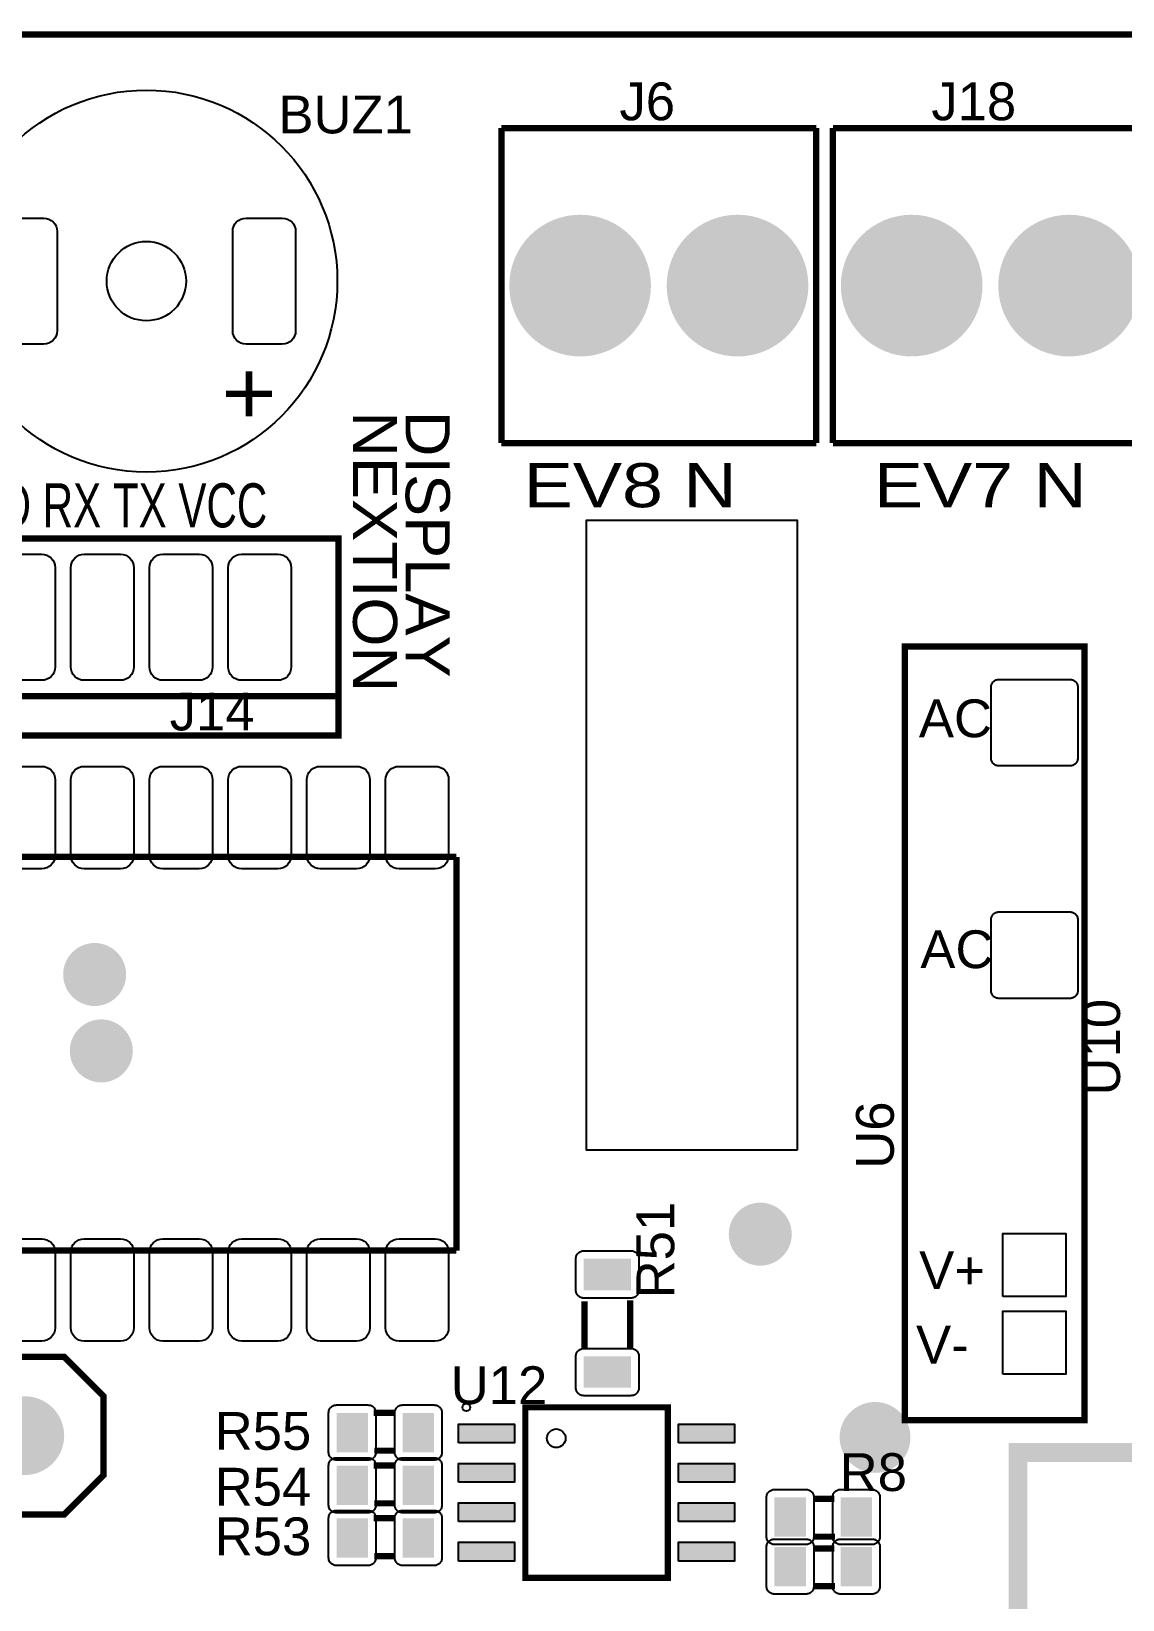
# Model space of a CAD drawing. Header units: inches. Extents: x -3.34 to 3.34, y -1.57 to 1.57.
# Drawn here: x -1.19 to 0.197, y -0.417 to 1.575 of the extents above; entities that cross this region are included whole.
import ezdxf

# ---------------------------------------------------------------- set-up
doc = ezdxf.new("R2010")
doc.units = ezdxf.units.IN
doc.layers.get('0').update_dxf_attribs({"linetype": 'CONTINUOUS'})

# ---------------------------------------------------------------- blocks, each defined once
blk = doc.blocks.new('RPAD')
blk.add_trace([(-0.5, -0.5), (-0.5, 0.5), (0.5, -0.5), (0.5, 0.5)])
blk = doc.blocks.new('EPAD')
at = {"const_width": 0.5}
blk.add_lwpolyline([(-0.25, 0, 1), (0.25, 0, 1)], format="xyb", close=True, dxfattribs=at)

msp = doc.modelspace()

# ---------------------------------------------------------------- linework, layer by layer
for points, const_width in [([(-3.332118, -1.570866), (3.333236, -1.570866), (3.333236, 1.570866), (-3.332118, 1.570866), (-3.332118, -1.570866)], 0.008), ([(-3.332118, -1.570866), (3.333236, -1.570866), (3.333236, 1.570866), (-3.332118, 1.570866), (-3.332118, -1.570866)], 0.008), ([(-3.332118, -1.570866), (3.333236, -1.570866), (3.333236, 1.570866), (-3.332118, 1.570866), (-3.332118, -1.570866)], 0.008), ([(-0.592748, 1.451969), (-0.592748, 1.051969)], 0.008), ([(-0.592748, 1.451969), (-0.192748, 1.451969)], 0.008), ([(-0.592748, 1.451969), (-0.592748, 1.051969)], 0.008), ([(-0.592748, 1.451969), (-0.192748, 1.451969)], 0.008), ([(-0.592748, 1.451969), (-0.592748, 1.051969)], 0.008), ([(-0.592748, 1.451969), (-0.192748, 1.451969)], 0.008), ([(-0.192748, 1.451969), (-0.192748, 1.051969)], 0.008), ([(-0.192748, 1.451969), (-0.192748, 1.051969)], 0.008), ([(-0.192748, 1.451969), (-0.192748, 1.051969)], 0.008), ([(-0.171488, 1.451969), (-0.171488, 1.051969)], 0.008), ([(-0.171488, 1.451969), (0.228512, 1.451969)], 0.008), ([(-0.171488, 1.451969), (-0.171488, 1.051969)], 0.008), ([(-0.171488, 1.451969), (0.228512, 1.451969)], 0.008), ([(-0.171488, 1.451969), (-0.171488, 1.051969)], 0.008), ([(-0.171488, 1.451969), (0.228512, 1.451969)], 0.008), ([(-0.592748, 1.051969), (-0.192748, 1.051969)], 0.008), ([(-0.592748, 1.051969), (-0.192748, 1.051969)], 0.008), ([(-0.592748, 1.051969), (-0.192748, 1.051969)], 0.008), ([(-0.171488, 1.051969), (0.228512, 1.051969)], 0.008), ([(-0.171488, 1.051969), (0.228512, 1.051969)], 0.008), ([(-0.171488, 1.051969), (0.228512, 1.051969)], 0.008), ([(-1.299835, 0.680709), (-0.799835, 0.680709), (-0.799835, 0.930709), (-1.299835, 0.930709), (-1.299835, 0.680709)], 0.008), ([(-1.299835, 0.680709), (-0.799835, 0.680709), (-0.799835, 0.930709), (-1.299835, 0.930709), (-1.299835, 0.680709)], 0.008), ([(-1.299835, 0.680709), (-0.799835, 0.680709), (-0.799835, 0.930709), (-1.299835, 0.930709), (-1.299835, 0.680709)], 0.008), ([(-0.080234, -0.188976), (0.148112, -0.188976), (0.148112, 0.793591), (-0.080234, 0.793591), (-0.080234, -0.188976)], 0.008), ([(-0.080234, -0.188976), (0.148112, -0.188976), (0.148112, 0.793591), (-0.080234, 0.793591), (-0.080234, -0.188976)], 0.008), ([(-0.080234, -0.188976), (0.148112, -0.188976), (0.148112, 0.793591), (-0.080234, 0.793591), (-0.080234, -0.188976)], 0.008), ([(-0.799835, 0.730709), (-1.299835, 0.730709)], 0.008), ([(-0.799835, 0.730709), (-1.299835, 0.730709)], 0.008), ([(-0.799835, 0.730709), (-1.299835, 0.730709)], 0.008), ([(-2.649835, 0.526378), (-0.649835, 0.526378)], 0.008), ([(-2.649835, 0.526378), (-0.649835, 0.526378)], 0.008), ([(-2.649835, 0.526378), (-0.649835, 0.526378)], 0.008), ([(-0.649835, 0.526378), (-0.649835, 0.026378)], 0.008), ([(-0.649835, 0.526378), (-0.649835, 0.026378)], 0.008), ([(-0.649835, 0.526378), (-0.649835, 0.026378)], 0.008), ([(-2.649835, 0.026378), (-0.649835, 0.026378)], 0.008), ([(-2.649835, 0.026378), (-0.649835, 0.026378)], 0.008), ([(-2.649835, 0.026378), (-0.649835, 0.026378)], 0.008), ([(-0.487102, -0.037937), (-0.487102, -0.096937)], 0.008), ([(-0.487102, -0.037937), (-0.487102, -0.096937)], 0.008), ([(-0.487102, -0.037937), (-0.487102, -0.096937)], 0.008), ([(-0.429102, -0.036937), (-0.429102, -0.096937)], 0.008), ([(-0.429102, -0.036937), (-0.429102, -0.096937)], 0.008), ([(-0.429102, -0.036937), (-0.429102, -0.096937)], 0.008), ([(-1.14826, -0.308661), (-1.44826, -0.308661), (-1.49826, -0.258661), (-1.49826, -0.158661), (-1.44826, -0.108661), (-1.14826, -0.108661), (-1.09826, -0.158661), (-1.09826, -0.258661), (-1.14826, -0.308661)], 0.008), ([(-1.14826, -0.308661), (-1.44826, -0.308661), (-1.49826, -0.258661), (-1.49826, -0.158661), (-1.44826, -0.108661), (-1.14826, -0.108661), (-1.09826, -0.158661), (-1.09826, -0.258661), (-1.14826, -0.308661)], 0.008), ([(-1.14826, -0.308661), (-1.44826, -0.308661), (-1.49826, -0.258661), (-1.49826, -0.158661), (-1.44826, -0.108661), (-1.14826, -0.108661), (-1.09826, -0.158661), (-1.09826, -0.258661), (-1.14826, -0.308661)], 0.008), ([(-0.72726, -0.179724), (-0.75526, -0.179724)], 0.008), ([(-0.72726, -0.179724), (-0.75526, -0.179724)], 0.008), ([(-0.72726, -0.179724), (-0.75526, -0.179724)], 0.008), ([(-0.562433, -0.389173), (-0.381331, -0.389173), (-0.381331, -0.172638), (-0.562433, -0.172638), (-0.562433, -0.389173)], 0.007874), ([(-0.562433, -0.389173), (-0.381331, -0.389173), (-0.381331, -0.172638), (-0.562433, -0.172638), (-0.562433, -0.389173)], 0.007874), ([(-0.562433, -0.389173), (-0.381331, -0.389173), (-0.381331, -0.172638), (-0.562433, -0.172638), (-0.562433, -0.389173)], 0.007874), ([(0.063552, -0.541193), (1.323394, -0.541193), (1.323394, -0.230169), (0.063552, -0.230169), (0.063552, -0.541193)], 0.024), ([(0.063552, -0.541193), (1.323394, -0.541193), (1.323394, -0.230169), (0.063552, -0.230169), (0.063552, -0.541193)], 0.024), ([(0.063552, -0.541193), (1.323394, -0.541193), (1.323394, -0.230169), (0.063552, -0.230169), (0.063552, -0.541193)], 0.024), ([(-0.72726, -0.227724), (-0.75426, -0.227724)], 0.008), ([(-0.72726, -0.227724), (-0.75426, -0.227724)], 0.008), ([(-0.72726, -0.227724), (-0.75426, -0.227724)], 0.008), ([(-0.72726, -0.246654), (-0.75526, -0.246654)], 0.008), ([(-0.72726, -0.246654), (-0.75526, -0.246654)], 0.008), ([(-0.72726, -0.246654), (-0.75526, -0.246654)], 0.008), ([(-0.72726, -0.294654), (-0.75426, -0.294654)], 0.008), ([(-0.72726, -0.294654), (-0.75426, -0.294654)], 0.008), ([(-0.72726, -0.294654), (-0.75426, -0.294654)], 0.008), ([(-0.196819, -0.288992), (-0.169819, -0.288992)], 0.008), ([(-0.196819, -0.288992), (-0.169819, -0.288992)], 0.008), ([(-0.196819, -0.288992), (-0.169819, -0.288992)], 0.008), ([(-0.72726, -0.313583), (-0.75526, -0.313583)], 0.008), ([(-0.72726, -0.313583), (-0.75526, -0.313583)], 0.008), ([(-0.72726, -0.313583), (-0.75526, -0.313583)], 0.008), ([(-0.196819, -0.336992), (-0.168819, -0.336992)], 0.008), ([(-0.196819, -0.336992), (-0.168819, -0.336992)], 0.008), ([(-0.196819, -0.336992), (-0.168819, -0.336992)], 0.008), ([(-0.72726, -0.361583), (-0.75426, -0.361583)], 0.008), ([(-0.72726, -0.361583), (-0.75426, -0.361583)], 0.008), ([(-0.72726, -0.361583), (-0.75426, -0.361583)], 0.008), ([(-0.196819, -0.351984), (-0.169819, -0.351984)], 0.008), ([(-0.196819, -0.351984), (-0.169819, -0.351984)], 0.008), ([(-0.196819, -0.351984), (-0.169819, -0.351984)], 0.008), ([(-0.196819, -0.399984), (-0.168819, -0.399984)], 0.008), ([(-0.196819, -0.399984), (-0.168819, -0.399984)], 0.008), ([(-0.196819, -0.399984), (-0.168819, -0.399984)], 0.008)]:
    msp.add_lwpolyline(points, dxfattribs=dict(const_width=const_width))
for points in [[(-1.220339, 1.337677), (-1.174339, 1.337677), (-1.170863, 1.337339), (-1.167648, 1.336366), (-1.164757, 1.33482), (-1.162253, 1.332763), (-1.160196, 1.330258), (-1.15865, 1.327367), (-1.157677, 1.324153), (-1.157339, 1.320677), (-1.157339, 1.194677), (-1.157677, 1.191201), (-1.15865, 1.187987), (-1.160196, 1.185096), (-1.162253, 1.182591), (-1.164757, 1.180535), (-1.167648, 1.178989), (-1.170863, 1.178015), (-1.174339, 1.177677), (-1.174339, 1.177677), (-1.220339, 1.177677)], [(-0.21637, 0.1543), (-0.21637, 0.953611), (-0.484972, 0.953611), (-0.484972, 0.1543), (-0.21637, 0.1543)], [(-1.222835, 0.910709), (-1.176835, 0.910709), (-1.173359, 0.91037), (-1.170144, 0.909397), (-1.167254, 0.907851), (-1.164749, 0.905794), (-1.162692, 0.90329), (-1.161146, 0.900399), (-1.160173, 0.897185), (-1.159835, 0.893709), (-1.159835, 0.767709), (-1.160173, 0.764233), (-1.161146, 0.761019), (-1.162692, 0.758128), (-1.164749, 0.755623), (-1.167254, 0.753566), (-1.170144, 0.75202), (-1.173359, 0.751047), (-1.176835, 0.750709), (-1.176835, 0.750709), (-1.222835, 0.750709)], [(-1.222835, 0.641378), (-1.176835, 0.641378), (-1.173359, 0.64104), (-1.170144, 0.640067), (-1.167254, 0.63852), (-1.164749, 0.636464), (-1.162692, 0.633959), (-1.161146, 0.631068), (-1.160173, 0.627854), (-1.159835, 0.624378), (-1.159835, 0.528378), (-1.160173, 0.524902), (-1.161146, 0.521688), (-1.162692, 0.518797), (-1.164749, 0.516292), (-1.167254, 0.514235), (-1.170144, 0.512689), (-1.173359, 0.511716), (-1.176835, 0.511378), (-1.176835, 0.511378), (-1.222835, 0.511378)], [(-1.222835, 0.041378), (-1.176835, 0.041378), (-1.173359, 0.04104), (-1.170144, 0.040067), (-1.167254, 0.03852), (-1.164749, 0.036464), (-1.162692, 0.033959), (-1.161146, 0.031068), (-1.160173, 0.027854), (-1.159835, 0.024378), (-1.159835, -0.071622), (-1.160173, -0.075098), (-1.161146, -0.078312), (-1.162692, -0.081203), (-1.164749, -0.083708), (-1.167254, -0.085765), (-1.170144, -0.087311), (-1.173359, -0.088284), (-1.176835, -0.088622), (-1.222835, -0.088622)]]:
    msp.add_lwpolyline(points)
for points in [[(-0.871189, 1.177677), (-0.917189, 1.177677), (-0.920665, 1.178015), (-0.923879, 1.178989), (-0.92677, 1.180535), (-0.929275, 1.182591), (-0.931331, 1.185096), (-0.932878, 1.187987), (-0.933851, 1.191201), (-0.934189, 1.194677), (-0.934189, 1.320677), (-0.933851, 1.324153), (-0.932878, 1.327367), (-0.931331, 1.330258), (-0.929275, 1.332763), (-0.92677, 1.33482), (-0.923879, 1.336366), (-0.920665, 1.337339), (-0.917189, 1.337677), (-0.871189, 1.337677), (-0.867713, 1.337339), (-0.864499, 1.336366), (-0.861608, 1.33482), (-0.859103, 1.332763), (-0.857046, 1.330258), (-0.8555, 1.327367), (-0.854527, 1.324153), (-0.854189, 1.320677), (-0.854189, 1.194677), (-0.854527, 1.191201), (-0.8555, 1.187987), (-0.857046, 1.185096), (-0.859103, 1.182591), (-0.861608, 1.180535), (-0.864499, 1.178989), (-0.867713, 1.178015), (-0.871189, 1.177677)], [(-1.076835, 0.750709), (-1.122835, 0.750709), (-1.126311, 0.751047), (-1.129525, 0.75202), (-1.132416, 0.753566), (-1.13492, 0.755623), (-1.136977, 0.758128), (-1.138523, 0.761019), (-1.139496, 0.764233), (-1.139835, 0.767709), (-1.139835, 0.893709), (-1.139496, 0.897185), (-1.138523, 0.900399), (-1.136977, 0.90329), (-1.13492, 0.905794), (-1.132416, 0.907851), (-1.129525, 0.909397), (-1.126311, 0.91037), (-1.122835, 0.910709), (-1.076835, 0.910709), (-1.073359, 0.91037), (-1.070144, 0.909397), (-1.067254, 0.907851), (-1.064749, 0.905794), (-1.062692, 0.90329), (-1.061146, 0.900399), (-1.060173, 0.897185), (-1.059835, 0.893709), (-1.059835, 0.767709), (-1.060173, 0.764233), (-1.061146, 0.761019), (-1.062692, 0.758128), (-1.064749, 0.755623), (-1.067254, 0.753566), (-1.070144, 0.75202), (-1.073359, 0.751047), (-1.076835, 0.750709)], [(-0.976835, 0.750709), (-1.022835, 0.750709), (-1.026311, 0.751047), (-1.029525, 0.75202), (-1.032416, 0.753566), (-1.03492, 0.755623), (-1.036977, 0.758128), (-1.038523, 0.761019), (-1.039496, 0.764233), (-1.039835, 0.767709), (-1.039835, 0.893709), (-1.039496, 0.897185), (-1.038523, 0.900399), (-1.036977, 0.90329), (-1.03492, 0.905794), (-1.032416, 0.907851), (-1.029525, 0.909397), (-1.026311, 0.91037), (-1.022835, 0.910709), (-0.976835, 0.910709), (-0.973359, 0.91037), (-0.970144, 0.909397), (-0.967254, 0.907851), (-0.964749, 0.905794), (-0.962692, 0.90329), (-0.961146, 0.900399), (-0.960173, 0.897185), (-0.959835, 0.893709), (-0.959835, 0.767709), (-0.960173, 0.764233), (-0.961146, 0.761019), (-0.962692, 0.758128), (-0.964749, 0.755623), (-0.967254, 0.753566), (-0.970144, 0.75202), (-0.973359, 0.751047), (-0.976835, 0.750709)], [(-0.876835, 0.750709), (-0.922835, 0.750709), (-0.926311, 0.751047), (-0.929525, 0.75202), (-0.932416, 0.753566), (-0.93492, 0.755623), (-0.936977, 0.758128), (-0.938523, 0.761019), (-0.939496, 0.764233), (-0.939835, 0.767709), (-0.939835, 0.893709), (-0.939496, 0.897185), (-0.938523, 0.900399), (-0.936977, 0.90329), (-0.93492, 0.905794), (-0.932416, 0.907851), (-0.929525, 0.909397), (-0.926311, 0.91037), (-0.922835, 0.910709), (-0.876835, 0.910709), (-0.873359, 0.91037), (-0.870144, 0.909397), (-0.867254, 0.907851), (-0.864749, 0.905794), (-0.862692, 0.90329), (-0.861146, 0.900399), (-0.860173, 0.897185), (-0.859835, 0.893709), (-0.859835, 0.767709), (-0.860173, 0.764233), (-0.861146, 0.761019), (-0.862692, 0.758128), (-0.864749, 0.755623), (-0.867254, 0.753566), (-0.870144, 0.75202), (-0.873359, 0.751047), (-0.876835, 0.750709)], [(0.029506, 0.65185), (0.029506, 0.74185), (0.029556, 0.74289), (0.029705, 0.743895), (0.029947, 0.744862), (0.030278, 0.745786), (0.030692, 0.746662), (0.031187, 0.747486), (0.031756, 0.748254), (0.032396, 0.74896), (0.033103, 0.7496), (0.03387, 0.750169), (0.034694, 0.750664), (0.03557, 0.751079), (0.036494, 0.751409), (0.037461, 0.751652), (0.038467, 0.7518), (0.039506, 0.75185), (0.129506, 0.75185), (0.130545, 0.7518), (0.13155, 0.751652), (0.132517, 0.751409), (0.133441, 0.751079), (0.134318, 0.750664), (0.135142, 0.750169), (0.135909, 0.7496), (0.136615, 0.74896), (0.137256, 0.748254), (0.137825, 0.747486), (0.13832, 0.746662), (0.138734, 0.745786), (0.139065, 0.744862), (0.139307, 0.743895), (0.139456, 0.74289), (0.139506, 0.74185), (0.139506, 0.65185), (0.139456, 0.650811), (0.139307, 0.649806), (0.139065, 0.648839), (0.138734, 0.647915), (0.13832, 0.647039), (0.137825, 0.646215), (0.137256, 0.645447), (0.136615, 0.644741), (0.135909, 0.644101), (0.135142, 0.643531), (0.134318, 0.643037), (0.133441, 0.642622), (0.132517, 0.642291), (0.13155, 0.642049), (0.130545, 0.641901), (0.129506, 0.64185), (0.039506, 0.64185), (0.038467, 0.641901), (0.037461, 0.642049), (0.036494, 0.642291), (0.03557, 0.642622), (0.034694, 0.643037), (0.03387, 0.643531), (0.033103, 0.644101), (0.032396, 0.644741), (0.031756, 0.645447), (0.031187, 0.646215), (0.030692, 0.647039), (0.030278, 0.647915), (0.029947, 0.648839), (0.029705, 0.649806), (0.029556, 0.650811), (0.029506, 0.65185)], [(-1.076835, 0.511378), (-1.122835, 0.511378), (-1.126311, 0.511716), (-1.129525, 0.512689), (-1.132416, 0.514235), (-1.13492, 0.516292), (-1.136977, 0.518797), (-1.138523, 0.521688), (-1.139496, 0.524902), (-1.139835, 0.528378), (-1.139835, 0.624378), (-1.139496, 0.627854), (-1.138523, 0.631068), (-1.136977, 0.633959), (-1.13492, 0.636464), (-1.132416, 0.63852), (-1.129525, 0.640067), (-1.126311, 0.64104), (-1.122835, 0.641378), (-1.076835, 0.641378), (-1.073359, 0.64104), (-1.070144, 0.640067), (-1.067254, 0.63852), (-1.064749, 0.636464), (-1.062692, 0.633959), (-1.061146, 0.631068), (-1.060173, 0.627854), (-1.059835, 0.624378), (-1.059835, 0.528378), (-1.060173, 0.524902), (-1.061146, 0.521688), (-1.062692, 0.518797), (-1.064749, 0.516292), (-1.067254, 0.514235), (-1.070144, 0.512689), (-1.073359, 0.511716), (-1.076835, 0.511378)], [(-0.976835, 0.511378), (-1.022835, 0.511378), (-1.026311, 0.511716), (-1.029525, 0.512689), (-1.032416, 0.514235), (-1.03492, 0.516292), (-1.036977, 0.518797), (-1.038523, 0.521688), (-1.039496, 0.524902), (-1.039835, 0.528378), (-1.039835, 0.624378), (-1.039496, 0.627854), (-1.038523, 0.631068), (-1.036977, 0.633959), (-1.03492, 0.636464), (-1.032416, 0.63852), (-1.029525, 0.640067), (-1.026311, 0.64104), (-1.022835, 0.641378), (-0.976835, 0.641378), (-0.973359, 0.64104), (-0.970144, 0.640067), (-0.967254, 0.63852), (-0.964749, 0.636464), (-0.962692, 0.633959), (-0.961146, 0.631068), (-0.960173, 0.627854), (-0.959835, 0.624378), (-0.959835, 0.528378), (-0.960173, 0.524902), (-0.961146, 0.521688), (-0.962692, 0.518797), (-0.964749, 0.516292), (-0.967254, 0.514235), (-0.970144, 0.512689), (-0.973359, 0.511716), (-0.976835, 0.511378)], [(-0.876835, 0.511378), (-0.922835, 0.511378), (-0.926311, 0.511716), (-0.929525, 0.512689), (-0.932416, 0.514235), (-0.93492, 0.516292), (-0.936977, 0.518797), (-0.938523, 0.521688), (-0.939496, 0.524902), (-0.939835, 0.528378), (-0.939835, 0.624378), (-0.939496, 0.627854), (-0.938523, 0.631068), (-0.936977, 0.633959), (-0.93492, 0.636464), (-0.932416, 0.63852), (-0.929525, 0.640067), (-0.926311, 0.64104), (-0.922835, 0.641378), (-0.876835, 0.641378), (-0.873359, 0.64104), (-0.870144, 0.640067), (-0.867254, 0.63852), (-0.864749, 0.636464), (-0.862692, 0.633959), (-0.861146, 0.631068), (-0.860173, 0.627854), (-0.859835, 0.624378), (-0.859835, 0.528378), (-0.860173, 0.524902), (-0.861146, 0.521688), (-0.862692, 0.518797), (-0.864749, 0.516292), (-0.867254, 0.514235), (-0.870144, 0.512689), (-0.873359, 0.511716), (-0.876835, 0.511378)], [(-0.776835, 0.511378), (-0.822835, 0.511378), (-0.826311, 0.511716), (-0.829525, 0.512689), (-0.832416, 0.514235), (-0.83492, 0.516292), (-0.836977, 0.518797), (-0.838523, 0.521688), (-0.839496, 0.524902), (-0.839835, 0.528378), (-0.839835, 0.624378), (-0.839496, 0.627854), (-0.838523, 0.631068), (-0.836977, 0.633959), (-0.83492, 0.636464), (-0.832416, 0.63852), (-0.829525, 0.640067), (-0.826311, 0.64104), (-0.822835, 0.641378), (-0.776835, 0.641378), (-0.773359, 0.64104), (-0.770144, 0.640067), (-0.767254, 0.63852), (-0.764749, 0.636464), (-0.762692, 0.633959), (-0.761146, 0.631068), (-0.760173, 0.627854), (-0.759835, 0.624378), (-0.759835, 0.528378), (-0.760173, 0.524902), (-0.761146, 0.521688), (-0.762692, 0.518797), (-0.764749, 0.516292), (-0.767254, 0.514235), (-0.770144, 0.512689), (-0.773359, 0.511716), (-0.776835, 0.511378)], [(-0.676835, 0.511378), (-0.722835, 0.511378), (-0.726311, 0.511716), (-0.729525, 0.512689), (-0.732416, 0.514235), (-0.73492, 0.516292), (-0.736977, 0.518797), (-0.738523, 0.521688), (-0.739496, 0.524902), (-0.739835, 0.528378), (-0.739835, 0.624378), (-0.739496, 0.627854), (-0.738523, 0.631068), (-0.736977, 0.633959), (-0.73492, 0.636464), (-0.732416, 0.63852), (-0.729525, 0.640067), (-0.726311, 0.64104), (-0.722835, 0.641378), (-0.676835, 0.641378), (-0.673359, 0.64104), (-0.670144, 0.640067), (-0.667254, 0.63852), (-0.664749, 0.636464), (-0.662692, 0.633959), (-0.661146, 0.631068), (-0.660173, 0.627854), (-0.659835, 0.624378), (-0.659835, 0.528378), (-0.660173, 0.524902), (-0.661146, 0.521688), (-0.662692, 0.518797), (-0.664749, 0.516292), (-0.667254, 0.514235), (-0.670144, 0.512689), (-0.673359, 0.511716), (-0.676835, 0.511378)], [(0.029506, 0.356575), (0.029506, 0.446575), (0.029556, 0.447614), (0.029705, 0.448619), (0.029947, 0.449586), (0.030278, 0.45051), (0.030692, 0.451387), (0.031187, 0.452211), (0.031756, 0.452978), (0.032396, 0.453684), (0.033103, 0.454324), (0.03387, 0.454894), (0.034694, 0.455388), (0.03557, 0.455803), (0.036494, 0.456134), (0.037461, 0.456376), (0.038467, 0.456524), (0.039506, 0.456575), (0.129506, 0.456575), (0.130545, 0.456524), (0.13155, 0.456376), (0.132517, 0.456134), (0.133441, 0.455803), (0.134318, 0.455388), (0.135142, 0.454894), (0.135909, 0.454324), (0.136615, 0.453684), (0.137256, 0.452978), (0.137825, 0.452211), (0.13832, 0.451387), (0.138734, 0.45051), (0.139065, 0.449586), (0.139307, 0.448619), (0.139456, 0.447614), (0.139506, 0.446575), (0.139506, 0.356575), (0.139456, 0.355535), (0.139307, 0.35453), (0.139065, 0.353563), (0.138734, 0.352639), (0.13832, 0.351763), (0.137825, 0.350939), (0.137256, 0.350171), (0.136615, 0.349465), (0.135909, 0.348825), (0.135142, 0.348256), (0.134318, 0.347761), (0.133441, 0.347346), (0.132517, 0.347016), (0.13155, 0.346774), (0.130545, 0.346625), (0.129506, 0.346575), (0.039506, 0.346575), (0.038467, 0.346625), (0.037461, 0.346774), (0.036494, 0.347016), (0.03557, 0.347346), (0.034694, 0.347761), (0.03387, 0.348256), (0.033103, 0.348825), (0.032396, 0.349465), (0.031756, 0.350171), (0.031187, 0.350939), (0.030692, 0.351763), (0.030278, 0.352639), (0.029947, 0.353563), (0.029705, 0.35453), (0.029556, 0.355535), (0.029506, 0.356575)], [(-1.122835, 0.041378), (-1.076835, 0.041378), (-1.073359, 0.04104), (-1.070144, 0.040067), (-1.067254, 0.03852), (-1.064749, 0.036464), (-1.062692, 0.033959), (-1.061146, 0.031068), (-1.060173, 0.027854), (-1.059835, 0.024378), (-1.059835, -0.071622), (-1.060173, -0.075098), (-1.061146, -0.078312), (-1.062692, -0.081203), (-1.064749, -0.083708), (-1.067254, -0.085765), (-1.070144, -0.087311), (-1.073359, -0.088284), (-1.076835, -0.088622), (-1.122835, -0.088622), (-1.126311, -0.088284), (-1.129525, -0.087311), (-1.132416, -0.085765), (-1.13492, -0.083708), (-1.136977, -0.081203), (-1.138523, -0.078312), (-1.139496, -0.075098), (-1.139835, -0.071622), (-1.139835, 0.024378), (-1.139496, 0.027854), (-1.138523, 0.031068), (-1.136977, 0.033959), (-1.13492, 0.036464), (-1.132416, 0.03852), (-1.129525, 0.040067), (-1.126311, 0.04104), (-1.122835, 0.041378)], [(-1.022835, 0.041378), (-0.976835, 0.041378), (-0.973359, 0.04104), (-0.970144, 0.040067), (-0.967254, 0.03852), (-0.964749, 0.036464), (-0.962692, 0.033959), (-0.961146, 0.031068), (-0.960173, 0.027854), (-0.959835, 0.024378), (-0.959835, -0.071622), (-0.960173, -0.075098), (-0.961146, -0.078312), (-0.962692, -0.081203), (-0.964749, -0.083708), (-0.967254, -0.085765), (-0.970144, -0.087311), (-0.973359, -0.088284), (-0.976835, -0.088622), (-1.022835, -0.088622), (-1.026311, -0.088284), (-1.029525, -0.087311), (-1.032416, -0.085765), (-1.03492, -0.083708), (-1.036977, -0.081203), (-1.038523, -0.078312), (-1.039496, -0.075098), (-1.039835, -0.071622), (-1.039835, 0.024378), (-1.039496, 0.027854), (-1.038523, 0.031068), (-1.036977, 0.033959), (-1.03492, 0.036464), (-1.032416, 0.03852), (-1.029525, 0.040067), (-1.026311, 0.04104), (-1.022835, 0.041378)], [(-0.922835, 0.041378), (-0.876835, 0.041378), (-0.873359, 0.04104), (-0.870144, 0.040067), (-0.867254, 0.03852), (-0.864749, 0.036464), (-0.862692, 0.033959), (-0.861146, 0.031068), (-0.860173, 0.027854), (-0.859835, 0.024378), (-0.859835, -0.071622), (-0.860173, -0.075098), (-0.861146, -0.078312), (-0.862692, -0.081203), (-0.864749, -0.083708), (-0.867254, -0.085765), (-0.870144, -0.087311), (-0.873359, -0.088284), (-0.876835, -0.088622), (-0.922835, -0.088622), (-0.926311, -0.088284), (-0.929525, -0.087311), (-0.932416, -0.085765), (-0.93492, -0.083708), (-0.936977, -0.081203), (-0.938523, -0.078312), (-0.939496, -0.075098), (-0.939835, -0.071622), (-0.939835, 0.024378), (-0.939496, 0.027854), (-0.938523, 0.031068), (-0.936977, 0.033959), (-0.93492, 0.036464), (-0.932416, 0.03852), (-0.929525, 0.040067), (-0.926311, 0.04104), (-0.922835, 0.041378)], [(-0.822835, 0.041378), (-0.776835, 0.041378), (-0.773359, 0.04104), (-0.770144, 0.040067), (-0.767254, 0.03852), (-0.764749, 0.036464), (-0.762692, 0.033959), (-0.761146, 0.031068), (-0.760173, 0.027854), (-0.759835, 0.024378), (-0.759835, -0.071622), (-0.760173, -0.075098), (-0.761146, -0.078312), (-0.762692, -0.081203), (-0.764749, -0.083708), (-0.767254, -0.085765), (-0.770144, -0.087311), (-0.773359, -0.088284), (-0.776835, -0.088622), (-0.822835, -0.088622), (-0.826311, -0.088284), (-0.829525, -0.087311), (-0.832416, -0.085765), (-0.83492, -0.083708), (-0.836977, -0.081203), (-0.838523, -0.078312), (-0.839496, -0.075098), (-0.839835, -0.071622), (-0.839835, 0.024378), (-0.839496, 0.027854), (-0.838523, 0.031068), (-0.836977, 0.033959), (-0.83492, 0.036464), (-0.832416, 0.03852), (-0.829525, 0.040067), (-0.826311, 0.04104), (-0.822835, 0.041378)], [(-0.722835, 0.041378), (-0.676835, 0.041378), (-0.673359, 0.04104), (-0.670144, 0.040067), (-0.667254, 0.03852), (-0.664749, 0.036464), (-0.662692, 0.033959), (-0.661146, 0.031068), (-0.660173, 0.027854), (-0.659835, 0.024378), (-0.659835, -0.071622), (-0.660173, -0.075098), (-0.661146, -0.078312), (-0.662692, -0.081203), (-0.664749, -0.083708), (-0.667254, -0.085765), (-0.670144, -0.087311), (-0.673359, -0.088284), (-0.676835, -0.088622), (-0.722835, -0.088622), (-0.726311, -0.088284), (-0.729525, -0.087311), (-0.732416, -0.085765), (-0.73492, -0.083708), (-0.736977, -0.081203), (-0.738523, -0.078312), (-0.739496, -0.075098), (-0.739835, -0.071622), (-0.739835, 0.024378), (-0.739496, 0.027854), (-0.738523, 0.031068), (-0.736977, 0.033959), (-0.73492, 0.036464), (-0.732416, 0.03852), (-0.729525, 0.040067), (-0.726311, 0.04104), (-0.722835, 0.041378)], [(0.044506, -0.032126), (0.044506, 0.047874), (0.124506, 0.047874), (0.124506, -0.032126), (0.044506, -0.032126)], [(-0.418102, 0.016063), (-0.418102, -0.023937), (-0.418153, -0.024976), (-0.418301, -0.025981), (-0.418543, -0.026948), (-0.418874, -0.027872), (-0.419289, -0.028749), (-0.419783, -0.029573), (-0.420353, -0.030341), (-0.420993, -0.031046), (-0.421699, -0.031687), (-0.422467, -0.032256), (-0.423291, -0.03275), (-0.424167, -0.033165), (-0.425091, -0.033496), (-0.426058, -0.033738), (-0.427063, -0.033887), (-0.428102, -0.033937), (-0.488102, -0.033937), (-0.489142, -0.033887), (-0.490147, -0.033738), (-0.491114, -0.033496), (-0.492038, -0.033165), (-0.492914, -0.03275), (-0.493738, -0.032256), (-0.494506, -0.031687), (-0.495212, -0.031046), (-0.495852, -0.030341), (-0.496421, -0.029573), (-0.496916, -0.028749), (-0.497331, -0.027872), (-0.497661, -0.026948), (-0.497904, -0.025981), (-0.498052, -0.024976), (-0.498102, -0.023937), (-0.498102, 0.016063), (-0.498052, 0.017102), (-0.497904, 0.018107), (-0.497661, 0.019074), (-0.497331, 0.019998), (-0.496916, 0.020875), (-0.496421, 0.021699), (-0.495852, 0.022467), (-0.495212, 0.023172), (-0.494506, 0.023813), (-0.493738, 0.024382), (-0.492914, 0.024876), (-0.492038, 0.025291), (-0.491114, 0.025622), (-0.490147, 0.025864), (-0.489142, 0.026013), (-0.488102, 0.026063), (-0.428102, 0.026063), (-0.427063, 0.026013), (-0.426058, 0.025864), (-0.425091, 0.025622), (-0.424167, 0.025291), (-0.423291, 0.024876), (-0.422467, 0.024382), (-0.421699, 0.023813), (-0.420993, 0.023172), (-0.420353, 0.022467), (-0.419783, 0.021699), (-0.419289, 0.020875), (-0.418874, 0.019998), (-0.418543, 0.019074), (-0.418301, 0.018107), (-0.418153, 0.017102), (-0.418102, 0.016063)], [(0.044506, -0.130551), (0.044506, -0.050551), (0.124506, -0.050551), (0.124506, -0.130551), (0.044506, -0.130551)], [(-0.418102, -0.107937), (-0.418102, -0.147937), (-0.418153, -0.148976), (-0.418301, -0.149981), (-0.418543, -0.150948), (-0.418874, -0.151872), (-0.419289, -0.152749), (-0.419783, -0.153573), (-0.420353, -0.154341), (-0.420993, -0.155046), (-0.421699, -0.155687), (-0.422467, -0.156256), (-0.423291, -0.15675), (-0.424167, -0.157165), (-0.425091, -0.157496), (-0.426058, -0.157738), (-0.427063, -0.157887), (-0.428102, -0.157937), (-0.488102, -0.157937), (-0.489142, -0.157887), (-0.490147, -0.157738), (-0.491114, -0.157496), (-0.492038, -0.157165), (-0.492914, -0.15675), (-0.493738, -0.156256), (-0.494506, -0.155687), (-0.495212, -0.155046), (-0.495852, -0.154341), (-0.496421, -0.153573), (-0.496916, -0.152749), (-0.497331, -0.151872), (-0.497661, -0.150948), (-0.497904, -0.149981), (-0.498052, -0.148976), (-0.498102, -0.147937), (-0.498102, -0.107937), (-0.498052, -0.106898), (-0.497904, -0.105893), (-0.497661, -0.104926), (-0.497331, -0.104002), (-0.496916, -0.103125), (-0.496421, -0.102301), (-0.495852, -0.101533), (-0.495212, -0.100828), (-0.494506, -0.100187), (-0.493738, -0.099618), (-0.492914, -0.099124), (-0.492038, -0.098709), (-0.491114, -0.098378), (-0.490147, -0.098136), (-0.489142, -0.097987), (-0.488102, -0.097937), (-0.428102, -0.097937), (-0.427063, -0.097987), (-0.426058, -0.098136), (-0.425091, -0.098378), (-0.424167, -0.098709), (-0.423291, -0.099124), (-0.422467, -0.099618), (-0.421699, -0.100187), (-0.420993, -0.100828), (-0.420353, -0.101533), (-0.419783, -0.102301), (-0.419289, -0.103125), (-0.418874, -0.104002), (-0.418543, -0.104926), (-0.418301, -0.105893), (-0.418153, -0.106898), (-0.418102, -0.107937)], [(-0.76226, -0.239724), (-0.80226, -0.239724), (-0.803299, -0.239674), (-0.804304, -0.239526), (-0.805271, -0.239283), (-0.806195, -0.238953), (-0.807072, -0.238538), (-0.807896, -0.238043), (-0.808663, -0.237474), (-0.809369, -0.236834), (-0.810009, -0.236128), (-0.810579, -0.23536), (-0.811073, -0.234536), (-0.811488, -0.23366), (-0.811819, -0.232736), (-0.812061, -0.231769), (-0.812209, -0.230764), (-0.81226, -0.229724), (-0.81226, -0.179724), (-0.812209, -0.178685), (-0.812061, -0.17768), (-0.811819, -0.176713), (-0.811488, -0.175789), (-0.811073, -0.174913), (-0.810579, -0.174089), (-0.810009, -0.173321), (-0.809369, -0.172615), (-0.808663, -0.171975), (-0.807896, -0.171406), (-0.807072, -0.170911), (-0.806195, -0.170496), (-0.805271, -0.170165), (-0.804304, -0.169923), (-0.803299, -0.169775), (-0.80226, -0.169724), (-0.76226, -0.169724), (-0.76122, -0.169775), (-0.760215, -0.169923), (-0.759248, -0.170165), (-0.758324, -0.170496), (-0.757448, -0.170911), (-0.756624, -0.171406), (-0.755856, -0.171975), (-0.75515, -0.172615), (-0.75451, -0.173321), (-0.753941, -0.174089), (-0.753446, -0.174913), (-0.753031, -0.175789), (-0.752701, -0.176713), (-0.752459, -0.17768), (-0.75231, -0.178685), (-0.75226, -0.179724), (-0.75226, -0.229724), (-0.75231, -0.230764), (-0.752459, -0.231769), (-0.752701, -0.232736), (-0.753031, -0.23366), (-0.753446, -0.234536), (-0.753941, -0.23536), (-0.75451, -0.236128), (-0.75515, -0.236834), (-0.755856, -0.237474), (-0.756624, -0.238043), (-0.757448, -0.238538), (-0.758324, -0.238953), (-0.759248, -0.239283), (-0.760215, -0.239526), (-0.76122, -0.239674), (-0.76226, -0.239724)], [(-0.67826, -0.239724), (-0.71826, -0.239724), (-0.719299, -0.239674), (-0.720304, -0.239526), (-0.721271, -0.239283), (-0.722195, -0.238953), (-0.723072, -0.238538), (-0.723896, -0.238043), (-0.724663, -0.237474), (-0.725369, -0.236834), (-0.726009, -0.236128), (-0.726579, -0.23536), (-0.727073, -0.234536), (-0.727488, -0.23366), (-0.727819, -0.232736), (-0.728061, -0.231769), (-0.728209, -0.230764), (-0.72826, -0.229724), (-0.72826, -0.179724), (-0.728209, -0.178685), (-0.728061, -0.17768), (-0.727819, -0.176713), (-0.727488, -0.175789), (-0.727073, -0.174913), (-0.726579, -0.174089), (-0.726009, -0.173321), (-0.725369, -0.172615), (-0.724663, -0.171975), (-0.723896, -0.171406), (-0.723072, -0.170911), (-0.722195, -0.170496), (-0.721271, -0.170165), (-0.720304, -0.169923), (-0.719299, -0.169775), (-0.71826, -0.169724), (-0.67826, -0.169724), (-0.67722, -0.169775), (-0.676215, -0.169923), (-0.675248, -0.170165), (-0.674324, -0.170496), (-0.673448, -0.170911), (-0.672624, -0.171406), (-0.671856, -0.171975), (-0.67115, -0.172615), (-0.67051, -0.173321), (-0.669941, -0.174089), (-0.669446, -0.174913), (-0.669031, -0.175789), (-0.668701, -0.176713), (-0.668459, -0.17768), (-0.66831, -0.178685), (-0.66826, -0.179724), (-0.66826, -0.229724), (-0.66831, -0.230764), (-0.668459, -0.231769), (-0.668701, -0.232736), (-0.669031, -0.23366), (-0.669446, -0.234536), (-0.669941, -0.23536), (-0.67051, -0.236128), (-0.67115, -0.236834), (-0.671856, -0.237474), (-0.672624, -0.238043), (-0.673448, -0.238538), (-0.674324, -0.238953), (-0.675248, -0.239283), (-0.676215, -0.239526), (-0.67722, -0.239674), (-0.67826, -0.239724)], [(-0.647146, -0.217906), (-0.647146, -0.193906), (-0.576146, -0.193906), (-0.576146, -0.217906), (-0.647146, -0.217906)], [(-0.367618, -0.217906), (-0.367618, -0.193906), (-0.296618, -0.193906), (-0.296618, -0.217906), (-0.367618, -0.217906)], [(-0.76226, -0.306654), (-0.80226, -0.306654), (-0.803299, -0.306603), (-0.804304, -0.306455), (-0.805271, -0.306213), (-0.806195, -0.305882), (-0.807072, -0.305467), (-0.807896, -0.304972), (-0.808663, -0.304403), (-0.809369, -0.303763), (-0.810009, -0.303057), (-0.810579, -0.302289), (-0.811073, -0.301465), (-0.811488, -0.300589), (-0.811819, -0.299665), (-0.812061, -0.298698), (-0.812209, -0.297693), (-0.81226, -0.296654), (-0.81226, -0.246654), (-0.812209, -0.245614), (-0.812061, -0.244609), (-0.811819, -0.243642), (-0.811488, -0.242718), (-0.811073, -0.241842), (-0.810579, -0.241018), (-0.810009, -0.24025), (-0.809369, -0.239544), (-0.808663, -0.238904), (-0.807896, -0.238335), (-0.807072, -0.23784), (-0.806195, -0.237425), (-0.805271, -0.237094), (-0.804304, -0.236852), (-0.803299, -0.236704), (-0.80226, -0.236654), (-0.76226, -0.236654), (-0.76122, -0.236704), (-0.760215, -0.236852), (-0.759248, -0.237094), (-0.758324, -0.237425), (-0.757448, -0.23784), (-0.756624, -0.238335), (-0.755856, -0.238904), (-0.75515, -0.239544), (-0.75451, -0.24025), (-0.753941, -0.241018), (-0.753446, -0.241842), (-0.753031, -0.242718), (-0.752701, -0.243642), (-0.752459, -0.244609), (-0.75231, -0.245614), (-0.75226, -0.246654), (-0.75226, -0.296654), (-0.75231, -0.297693), (-0.752459, -0.298698), (-0.752701, -0.299665), (-0.753031, -0.300589), (-0.753446, -0.301465), (-0.753941, -0.302289), (-0.75451, -0.303057), (-0.75515, -0.303763), (-0.755856, -0.304403), (-0.756624, -0.304972), (-0.757448, -0.305467), (-0.758324, -0.305882), (-0.759248, -0.306213), (-0.760215, -0.306455), (-0.76122, -0.306603), (-0.76226, -0.306654)], [(-0.67826, -0.306654), (-0.71826, -0.306654), (-0.719299, -0.306603), (-0.720304, -0.306455), (-0.721271, -0.306213), (-0.722195, -0.305882), (-0.723072, -0.305467), (-0.723896, -0.304972), (-0.724663, -0.304403), (-0.725369, -0.303763), (-0.726009, -0.303057), (-0.726579, -0.302289), (-0.727073, -0.301465), (-0.727488, -0.300589), (-0.727819, -0.299665), (-0.728061, -0.298698), (-0.728209, -0.297693), (-0.72826, -0.296654), (-0.72826, -0.246654), (-0.728209, -0.245614), (-0.728061, -0.244609), (-0.727819, -0.243642), (-0.727488, -0.242718), (-0.727073, -0.241842), (-0.726579, -0.241018), (-0.726009, -0.24025), (-0.725369, -0.239544), (-0.724663, -0.238904), (-0.723896, -0.238335), (-0.723072, -0.23784), (-0.722195, -0.237425), (-0.721271, -0.237094), (-0.720304, -0.236852), (-0.719299, -0.236704), (-0.71826, -0.236654), (-0.67826, -0.236654), (-0.67722, -0.236704), (-0.676215, -0.236852), (-0.675248, -0.237094), (-0.674324, -0.237425), (-0.673448, -0.23784), (-0.672624, -0.238335), (-0.671856, -0.238904), (-0.67115, -0.239544), (-0.67051, -0.24025), (-0.669941, -0.241018), (-0.669446, -0.241842), (-0.669031, -0.242718), (-0.668701, -0.243642), (-0.668459, -0.244609), (-0.66831, -0.245614), (-0.66826, -0.246654), (-0.66826, -0.296654), (-0.66831, -0.297693), (-0.668459, -0.298698), (-0.668701, -0.299665), (-0.669031, -0.300589), (-0.669446, -0.301465), (-0.669941, -0.302289), (-0.67051, -0.303057), (-0.67115, -0.303763), (-0.671856, -0.304403), (-0.672624, -0.304972), (-0.673448, -0.305467), (-0.674324, -0.305882), (-0.675248, -0.306213), (-0.676215, -0.306455), (-0.67722, -0.306603), (-0.67826, -0.306654)], [(-0.647146, -0.267906), (-0.647146, -0.243906), (-0.576146, -0.243906), (-0.576146, -0.267906), (-0.647146, -0.267906)], [(-0.367618, -0.267906), (-0.367618, -0.243906), (-0.296618, -0.243906), (-0.296618, -0.267906), (-0.367618, -0.267906)], [(-0.245819, -0.276992), (-0.205819, -0.276992), (-0.20478, -0.277043), (-0.203774, -0.277191), (-0.202807, -0.277433), (-0.201883, -0.277764), (-0.201007, -0.278178), (-0.200183, -0.278673), (-0.199415, -0.279243), (-0.198709, -0.279883), (-0.198069, -0.280589), (-0.1975, -0.281356), (-0.197006, -0.28218), (-0.196591, -0.283057), (-0.19626, -0.283981), (-0.196018, -0.284948), (-0.195869, -0.285953), (-0.195819, -0.286992), (-0.195819, -0.336992), (-0.195869, -0.338031), (-0.196018, -0.339037), (-0.19626, -0.340004), (-0.196591, -0.340928), (-0.197006, -0.341804), (-0.1975, -0.342628), (-0.198069, -0.343395), (-0.198709, -0.344102), (-0.199415, -0.344742), (-0.200183, -0.345311), (-0.201007, -0.345806), (-0.201883, -0.34622), (-0.202807, -0.346551), (-0.203774, -0.346793), (-0.20478, -0.346942), (-0.205819, -0.346992), (-0.245819, -0.346992), (-0.246858, -0.346942), (-0.247863, -0.346793), (-0.24883, -0.346551), (-0.249754, -0.34622), (-0.250631, -0.345806), (-0.251455, -0.345311), (-0.252222, -0.344742), (-0.252928, -0.344102), (-0.253569, -0.343395), (-0.254138, -0.342628), (-0.254632, -0.341804), (-0.255047, -0.340928), (-0.255378, -0.340004), (-0.25562, -0.339037), (-0.255769, -0.338031), (-0.255819, -0.336992), (-0.255819, -0.286992), (-0.255769, -0.285953), (-0.25562, -0.284948), (-0.255378, -0.283981), (-0.255047, -0.283057), (-0.254632, -0.28218), (-0.254138, -0.281356), (-0.253569, -0.280589), (-0.252928, -0.279883), (-0.252222, -0.279243), (-0.251455, -0.278673), (-0.250631, -0.278178), (-0.249754, -0.277764), (-0.24883, -0.277433), (-0.247863, -0.277191), (-0.246858, -0.277043), (-0.245819, -0.276992)], [(-0.161819, -0.276992), (-0.121819, -0.276992), (-0.12078, -0.277043), (-0.119774, -0.277191), (-0.118807, -0.277433), (-0.117883, -0.277764), (-0.117007, -0.278178), (-0.116183, -0.278673), (-0.115415, -0.279243), (-0.114709, -0.279883), (-0.114069, -0.280589), (-0.1135, -0.281356), (-0.113006, -0.28218), (-0.112591, -0.283057), (-0.11226, -0.283981), (-0.112018, -0.284948), (-0.111869, -0.285953), (-0.111819, -0.286992), (-0.111819, -0.336992), (-0.111869, -0.338031), (-0.112018, -0.339037), (-0.11226, -0.340004), (-0.112591, -0.340928), (-0.113006, -0.341804), (-0.1135, -0.342628), (-0.114069, -0.343395), (-0.114709, -0.344102), (-0.115415, -0.344742), (-0.116183, -0.345311), (-0.117007, -0.345806), (-0.117883, -0.34622), (-0.118807, -0.346551), (-0.119774, -0.346793), (-0.12078, -0.346942), (-0.121819, -0.346992), (-0.161819, -0.346992), (-0.162858, -0.346942), (-0.163863, -0.346793), (-0.16483, -0.346551), (-0.165754, -0.34622), (-0.166631, -0.345806), (-0.167455, -0.345311), (-0.168222, -0.344742), (-0.168928, -0.344102), (-0.169569, -0.343395), (-0.170138, -0.342628), (-0.170632, -0.341804), (-0.171047, -0.340928), (-0.171378, -0.340004), (-0.17162, -0.339037), (-0.171769, -0.338031), (-0.171819, -0.336992), (-0.171819, -0.286992), (-0.171769, -0.285953), (-0.17162, -0.284948), (-0.171378, -0.283981), (-0.171047, -0.283057), (-0.170632, -0.28218), (-0.170138, -0.281356), (-0.169569, -0.280589), (-0.168928, -0.279883), (-0.168222, -0.279243), (-0.167455, -0.278673), (-0.166631, -0.278178), (-0.165754, -0.277764), (-0.16483, -0.277433), (-0.163863, -0.277191), (-0.162858, -0.277043), (-0.161819, -0.276992)], [(-0.647146, -0.317906), (-0.647146, -0.293906), (-0.576146, -0.293906), (-0.576146, -0.317906), (-0.647146, -0.317906)], [(-0.367618, -0.317906), (-0.367618, -0.293906), (-0.296618, -0.293906), (-0.296618, -0.317906), (-0.367618, -0.317906)], [(-0.76226, -0.373583), (-0.80226, -0.373583), (-0.803299, -0.373532), (-0.804304, -0.373384), (-0.805271, -0.373142), (-0.806195, -0.372811), (-0.807072, -0.372396), (-0.807896, -0.371902), (-0.808663, -0.371332), (-0.809369, -0.370692), (-0.810009, -0.369986), (-0.810579, -0.369219), (-0.811073, -0.368394), (-0.811488, -0.367518), (-0.811819, -0.366594), (-0.812061, -0.365627), (-0.812209, -0.364622), (-0.81226, -0.363583), (-0.81226, -0.313583), (-0.812209, -0.312543), (-0.812061, -0.311538), (-0.811819, -0.310571), (-0.811488, -0.309647), (-0.811073, -0.308771), (-0.810579, -0.307947), (-0.810009, -0.30718), (-0.809369, -0.306473), (-0.808663, -0.305833), (-0.807896, -0.305264), (-0.807072, -0.304769), (-0.806195, -0.304354), (-0.805271, -0.304024), (-0.804304, -0.303781), (-0.803299, -0.303633), (-0.80226, -0.303583), (-0.76226, -0.303583), (-0.76122, -0.303633), (-0.760215, -0.303781), (-0.759248, -0.304024), (-0.758324, -0.304354), (-0.757448, -0.304769), (-0.756624, -0.305264), (-0.755856, -0.305833), (-0.75515, -0.306473), (-0.75451, -0.30718), (-0.753941, -0.307947), (-0.753446, -0.308771), (-0.753031, -0.309647), (-0.752701, -0.310571), (-0.752459, -0.311538), (-0.75231, -0.312543), (-0.75226, -0.313583), (-0.75226, -0.363583), (-0.75231, -0.364622), (-0.752459, -0.365627), (-0.752701, -0.366594), (-0.753031, -0.367518), (-0.753446, -0.368394), (-0.753941, -0.369219), (-0.75451, -0.369986), (-0.75515, -0.370692), (-0.755856, -0.371332), (-0.756624, -0.371902), (-0.757448, -0.372396), (-0.758324, -0.372811), (-0.759248, -0.373142), (-0.760215, -0.373384), (-0.76122, -0.373532), (-0.76226, -0.373583)], [(-0.67826, -0.373583), (-0.71826, -0.373583), (-0.719299, -0.373532), (-0.720304, -0.373384), (-0.721271, -0.373142), (-0.722195, -0.372811), (-0.723072, -0.372396), (-0.723896, -0.371902), (-0.724663, -0.371332), (-0.725369, -0.370692), (-0.726009, -0.369986), (-0.726579, -0.369219), (-0.727073, -0.368394), (-0.727488, -0.367518), (-0.727819, -0.366594), (-0.728061, -0.365627), (-0.728209, -0.364622), (-0.72826, -0.363583), (-0.72826, -0.313583), (-0.728209, -0.312543), (-0.728061, -0.311538), (-0.727819, -0.310571), (-0.727488, -0.309647), (-0.727073, -0.308771), (-0.726579, -0.307947), (-0.726009, -0.30718), (-0.725369, -0.306473), (-0.724663, -0.305833), (-0.723896, -0.305264), (-0.723072, -0.304769), (-0.722195, -0.304354), (-0.721271, -0.304024), (-0.720304, -0.303781), (-0.719299, -0.303633), (-0.71826, -0.303583), (-0.67826, -0.303583), (-0.67722, -0.303633), (-0.676215, -0.303781), (-0.675248, -0.304024), (-0.674324, -0.304354), (-0.673448, -0.304769), (-0.672624, -0.305264), (-0.671856, -0.305833), (-0.67115, -0.306473), (-0.67051, -0.30718), (-0.669941, -0.307947), (-0.669446, -0.308771), (-0.669031, -0.309647), (-0.668701, -0.310571), (-0.668459, -0.311538), (-0.66831, -0.312543), (-0.66826, -0.313583), (-0.66826, -0.363583), (-0.66831, -0.364622), (-0.668459, -0.365627), (-0.668701, -0.366594), (-0.669031, -0.367518), (-0.669446, -0.368394), (-0.669941, -0.369219), (-0.67051, -0.369986), (-0.67115, -0.370692), (-0.671856, -0.371332), (-0.672624, -0.371902), (-0.673448, -0.372396), (-0.674324, -0.372811), (-0.675248, -0.373142), (-0.676215, -0.373384), (-0.67722, -0.373532), (-0.67826, -0.373583)], [(-0.647146, -0.367906), (-0.647146, -0.343906), (-0.576146, -0.343906), (-0.576146, -0.367906), (-0.647146, -0.367906)], [(-0.367618, -0.367906), (-0.367618, -0.343906), (-0.296618, -0.343906), (-0.296618, -0.367906), (-0.367618, -0.367906)], [(-0.245819, -0.339984), (-0.205819, -0.339984), (-0.20478, -0.340035), (-0.203774, -0.340183), (-0.202807, -0.340425), (-0.201883, -0.340756), (-0.201007, -0.34117), (-0.200183, -0.341665), (-0.199415, -0.342235), (-0.198709, -0.342875), (-0.198069, -0.343581), (-0.1975, -0.344348), (-0.197006, -0.345172), (-0.196591, -0.346049), (-0.19626, -0.346973), (-0.196018, -0.34794), (-0.195869, -0.348945), (-0.195819, -0.349984), (-0.195819, -0.399984), (-0.195869, -0.401024), (-0.196018, -0.402029), (-0.19626, -0.402996), (-0.196591, -0.40392), (-0.197006, -0.404796), (-0.1975, -0.40562), (-0.198069, -0.406387), (-0.198709, -0.407094), (-0.199415, -0.407734), (-0.200183, -0.408303), (-0.201007, -0.408798), (-0.201883, -0.409213), (-0.202807, -0.409543), (-0.203774, -0.409785), (-0.20478, -0.409934), (-0.205819, -0.409984), (-0.245819, -0.409984), (-0.246858, -0.409934), (-0.247863, -0.409785), (-0.24883, -0.409543), (-0.249754, -0.409213), (-0.250631, -0.408798), (-0.251455, -0.408303), (-0.252222, -0.407734), (-0.252928, -0.407094), (-0.253569, -0.406387), (-0.254138, -0.40562), (-0.254632, -0.404796), (-0.255047, -0.40392), (-0.255378, -0.402996), (-0.25562, -0.402029), (-0.255769, -0.401024), (-0.255819, -0.399984), (-0.255819, -0.349984), (-0.255769, -0.348945), (-0.25562, -0.34794), (-0.255378, -0.346973), (-0.255047, -0.346049), (-0.254632, -0.345172), (-0.254138, -0.344348), (-0.253569, -0.343581), (-0.252928, -0.342875), (-0.252222, -0.342235), (-0.251455, -0.341665), (-0.250631, -0.34117), (-0.249754, -0.340756), (-0.24883, -0.340425), (-0.247863, -0.340183), (-0.246858, -0.340035), (-0.245819, -0.339984)], [(-0.161819, -0.339984), (-0.121819, -0.339984), (-0.12078, -0.340035), (-0.119774, -0.340183), (-0.118807, -0.340425), (-0.117883, -0.340756), (-0.117007, -0.34117), (-0.116183, -0.341665), (-0.115415, -0.342235), (-0.114709, -0.342875), (-0.114069, -0.343581), (-0.1135, -0.344348), (-0.113006, -0.345172), (-0.112591, -0.346049), (-0.11226, -0.346973), (-0.112018, -0.34794), (-0.111869, -0.348945), (-0.111819, -0.349984), (-0.111819, -0.399984), (-0.111869, -0.401024), (-0.112018, -0.402029), (-0.11226, -0.402996), (-0.112591, -0.40392), (-0.113006, -0.404796), (-0.1135, -0.40562), (-0.114069, -0.406387), (-0.114709, -0.407094), (-0.115415, -0.407734), (-0.116183, -0.408303), (-0.117007, -0.408798), (-0.117883, -0.409213), (-0.118807, -0.409543), (-0.119774, -0.409785), (-0.12078, -0.409934), (-0.121819, -0.409984), (-0.161819, -0.409984), (-0.162858, -0.409934), (-0.163863, -0.409785), (-0.16483, -0.409543), (-0.165754, -0.409213), (-0.166631, -0.408798), (-0.167455, -0.408303), (-0.168222, -0.407734), (-0.168928, -0.407094), (-0.169569, -0.406387), (-0.170138, -0.40562), (-0.170632, -0.404796), (-0.171047, -0.40392), (-0.171378, -0.402996), (-0.17162, -0.402029), (-0.171769, -0.401024), (-0.171819, -0.399984), (-0.171819, -0.349984), (-0.171769, -0.348945), (-0.17162, -0.34794), (-0.171378, -0.346973), (-0.171047, -0.346049), (-0.170632, -0.345172), (-0.170138, -0.344348), (-0.169569, -0.343581), (-0.168928, -0.342875), (-0.168222, -0.342235), (-0.167455, -0.341665), (-0.166631, -0.34117), (-0.165754, -0.340756), (-0.16483, -0.340425), (-0.163863, -0.340183), (-0.162858, -0.340035), (-0.161819, -0.339984)]]:
    msp.add_lwpolyline(points, close=True)
for centre, radius in [((-1.043795, 1.257677), 0.242565), ((-1.043795, 1.257677), 0.242565), ((-1.043795, 1.257677), 0.242565), ((-1.043795, 1.257677), 0.050418), ((-1.043795, 1.257677), 0.050418), ((-1.043795, 1.257677), 0.050418), ((-0.637236, -0.172638), 0.004921), ((-0.637236, -0.172638), 0.004921), ((-0.637236, -0.172638), 0.004921), ((-0.523063, -0.212008), 0.011811), ((-0.523063, -0.212008), 0.011811), ((-0.523063, -0.212008), 0.011811)]:
    msp.add_circle(centre, radius)

# ---------------------------------------------------------------- block references
for name, p, xscale, yscale in [('EPAD', (-0.492748, 1.251969), 0.18, 0.18), ('EPAD', (-0.292748, 1.251969), 0.18, 0.18), ('EPAD', (-0.071488, 1.251969), 0.18, 0.18), ('EPAD', (0.128512, 1.251969), 0.18, 0.18), ('EPAD', (-1.109569, 0.377039), 0.08, 0.08), ('EPAD', (-1.10113, 0.279993), 0.08, 0.08), ('EPAD', (-0.263865, 0.047244), 0.08, 0.08), ('EPAD', (-1.19826, -0.208661), 0.1, 0.1), ('EPAD', (-0.118008, -0.210946), 0.09, 0.09), ('RPAD', (-0.225819, -0.311992), 0.04, 0.05), ('RPAD', (-0.141819, -0.311992), 0.04, 0.05), ('RPAD', (-0.225819, -0.374984), 0.04, 0.05), ('RPAD', (-0.141819, -0.374984), 0.04, 0.05)]:
    msp.add_blockref(name, p, dxfattribs=dict(xscale=xscale, yscale=yscale))
for p, xscale, yscale, rotation in [((-0.458102, -0.003937), 0.04, 0.06, -90), ((-0.458102, -0.127937), 0.04, 0.06, -90), ((-0.78226, -0.204724), 0.04, 0.05, 180), ((-0.69826, -0.204724), 0.04, 0.05, 180), ((-0.611646, -0.205906), 0.024, 0.071, 90), ((-0.332118, -0.205906), 0.024, 0.071, 90), ((-0.78226, -0.271654), 0.04, 0.05, 180), ((-0.69826, -0.271654), 0.04, 0.05, 180), ((-0.611646, -0.255906), 0.024, 0.071, 90), ((-0.332118, -0.255906), 0.024, 0.071, 90), ((-0.611646, -0.305906), 0.024, 0.071, 90), ((-0.332118, -0.305906), 0.024, 0.071, 90), ((-0.78226, -0.338583), 0.04, 0.05, 180), ((-0.69826, -0.338583), 0.04, 0.05, 180), ((-0.611646, -0.355906), 0.024, 0.071, 90), ((-0.332118, -0.355906), 0.024, 0.071, 90)]:
    msp.add_blockref('RPAD', p, dxfattribs=dict(xscale=xscale, yscale=yscale, rotation=rotation))

# ---------------------------------------------------------------- texts
for s, height, width, p in [('J6', 0.048, 1.041667, (-0.442748, 1.461969)), ('J6', 0.048, 1.041667, (-0.442748, 1.461969)), ('J6', 0.048, 1.041667, (-0.442748, 1.461969)), ('J18', 0.048, 1.041667, (-0.046488, 1.461969)), ('J18', 0.048, 1.041667, (-0.046488, 1.461969)), ('J18', 0.048, 1.041667, (-0.046488, 1.461969)), ('BUZ1', 0.048, 1.041667, (-0.876079, 1.445301)), ('BUZ1', 0.048, 1.041667, (-0.876079, 1.445301)), ('BUZ1', 0.048, 1.041667, (-0.876079, 1.445301)), ('EV8 N', 0.056, 1.25, (-0.564402, 0.970465)), ('EV8 N', 0.056, 1.25, (-0.564402, 0.970465)), ('EV8 N', 0.056, 1.25, (-0.564402, 0.970465)), ('EV7 N', 0.056, 1.25, (-0.11952, 0.970465)), ('EV7 N', 0.056, 1.25, (-0.11952, 0.970465)), ('EV7 N', 0.056, 1.25, (-0.11952, 0.970465)), ('GND RX TX VCC', 0.056, 0.714286, (-1.309283, 0.944874)), ('GND RX TX VCC', 0.056, 0.714286, (-1.309283, 0.944874)), ('GND RX TX VCC', 0.056, 0.714286, (-1.309283, 0.944874)), ('J14', 0.048, 1.041667, (-1.014189, 0.687063)), ('J14', 0.048, 1.041667, (-1.014189, 0.687063)), ('J14', 0.048, 1.041667, (-1.014189, 0.687063)), ('AC', 0.048, 1.041667, (-0.062344, 0.678354)), ('AC', 0.048, 1.041667, (-0.062344, 0.678354)), ('AC', 0.048, 1.041667, (-0.062344, 0.678354)), ('AC', 0.048, 1.041667, (-0.06047, 0.385079)), ('AC', 0.048, 1.041667, (-0.06047, 0.385079)), ('AC', 0.048, 1.041667, (-0.06047, 0.385079)), ('V+', 0.048, 1.041667, (-0.061967, -0.022622)), ('V+', 0.048, 1.041667, (-0.061967, -0.022622)), ('V+', 0.048, 1.041667, (-0.061967, -0.022622)), ('V-', 0.048, 1.041667, (-0.065904, -0.11711)), ('V-', 0.048, 1.041667, (-0.065904, -0.11711)), ('V-', 0.048, 1.041667, (-0.065904, -0.11711)), ('U12', 0.048, 1.041667, (-0.657118, -0.168606)), ('U12', 0.048, 1.041667, (-0.657118, -0.168606)), ('U12', 0.048, 1.041667, (-0.657118, -0.168606)), ('R55', 0.048, 1.041667, (-0.956992, -0.226669)), ('R55', 0.048, 1.041667, (-0.956992, -0.226669)), ('R55', 0.048, 1.041667, (-0.956992, -0.226669)), ('R8', 0.048, 1.041667, (-0.162953, -0.278992)), ('R8', 0.048, 1.041667, (-0.162953, -0.278992)), ('R8', 0.048, 1.041667, (-0.162953, -0.278992)), ('R54', 0.048, 1.041667, (-0.956992, -0.297535)), ('R54', 0.048, 1.041667, (-0.956992, -0.297535)), ('R54', 0.048, 1.041667, (-0.956992, -0.297535)), ('R53', 0.048, 1.041667, (-0.956992, -0.360528)), ('R53', 0.048, 1.041667, (-0.956992, -0.360528)), ('R53', 0.048, 1.041667, (-0.956992, -0.360528))]:
    msp.add_text(s, height=height, dxfattribs=dict(width=width)).set_placement(p)
for s, height, rotation, width, p in [('+', 0.08, 180, 1.125, (-0.878441, 1.153189)), ('+', 0.08, 180, 1.125, (-0.878441, 1.153189)), ('+', 0.08, 180, 1.125, (-0.878441, 1.153189)), ('NEXTION', 0.056, -90, 1.071429, (-0.781228, 1.092276)), ('NEXTION', 0.056, -90, 1.071429, (-0.781228, 1.092276)), ('NEXTION', 0.056, -90, 1.071429, (-0.781228, 1.092276)), ('DISPLAY', 0.056, -90, 1.071429, (-0.714354, 1.092953)), ('DISPLAY', 0.056, -90, 1.071429, (-0.714354, 1.092953)), ('DISPLAY', 0.056, -90, 1.071429, (-0.714354, 1.092953)), ('U10', 0.048, 90, 1.041667, (0.19323, 0.22337)), ('U10', 0.048, 90, 1.041667, (0.19323, 0.22337)), ('U10', 0.048, 90, 1.041667, (0.19323, 0.22337)), ('U6', 0.048, 90, 1.041667, (-0.094171, 0.13026)), ('U6', 0.048, 90, 1.041667, (-0.094171, 0.13026)), ('U6', 0.048, 90, 1.041667, (-0.094171, 0.13026)), ('R51', 0.048, 90, 1.041667, (-0.373165, -0.034323)), ('R51', 0.048, 90, 1.041667, (-0.373165, -0.034323)), ('R51', 0.048, 90, 1.041667, (-0.373165, -0.034323))]:
    msp.add_text(s, height=height, rotation=rotation, dxfattribs=dict(width=width)).set_placement(p)

doc.saveas('drawing.dxf')
